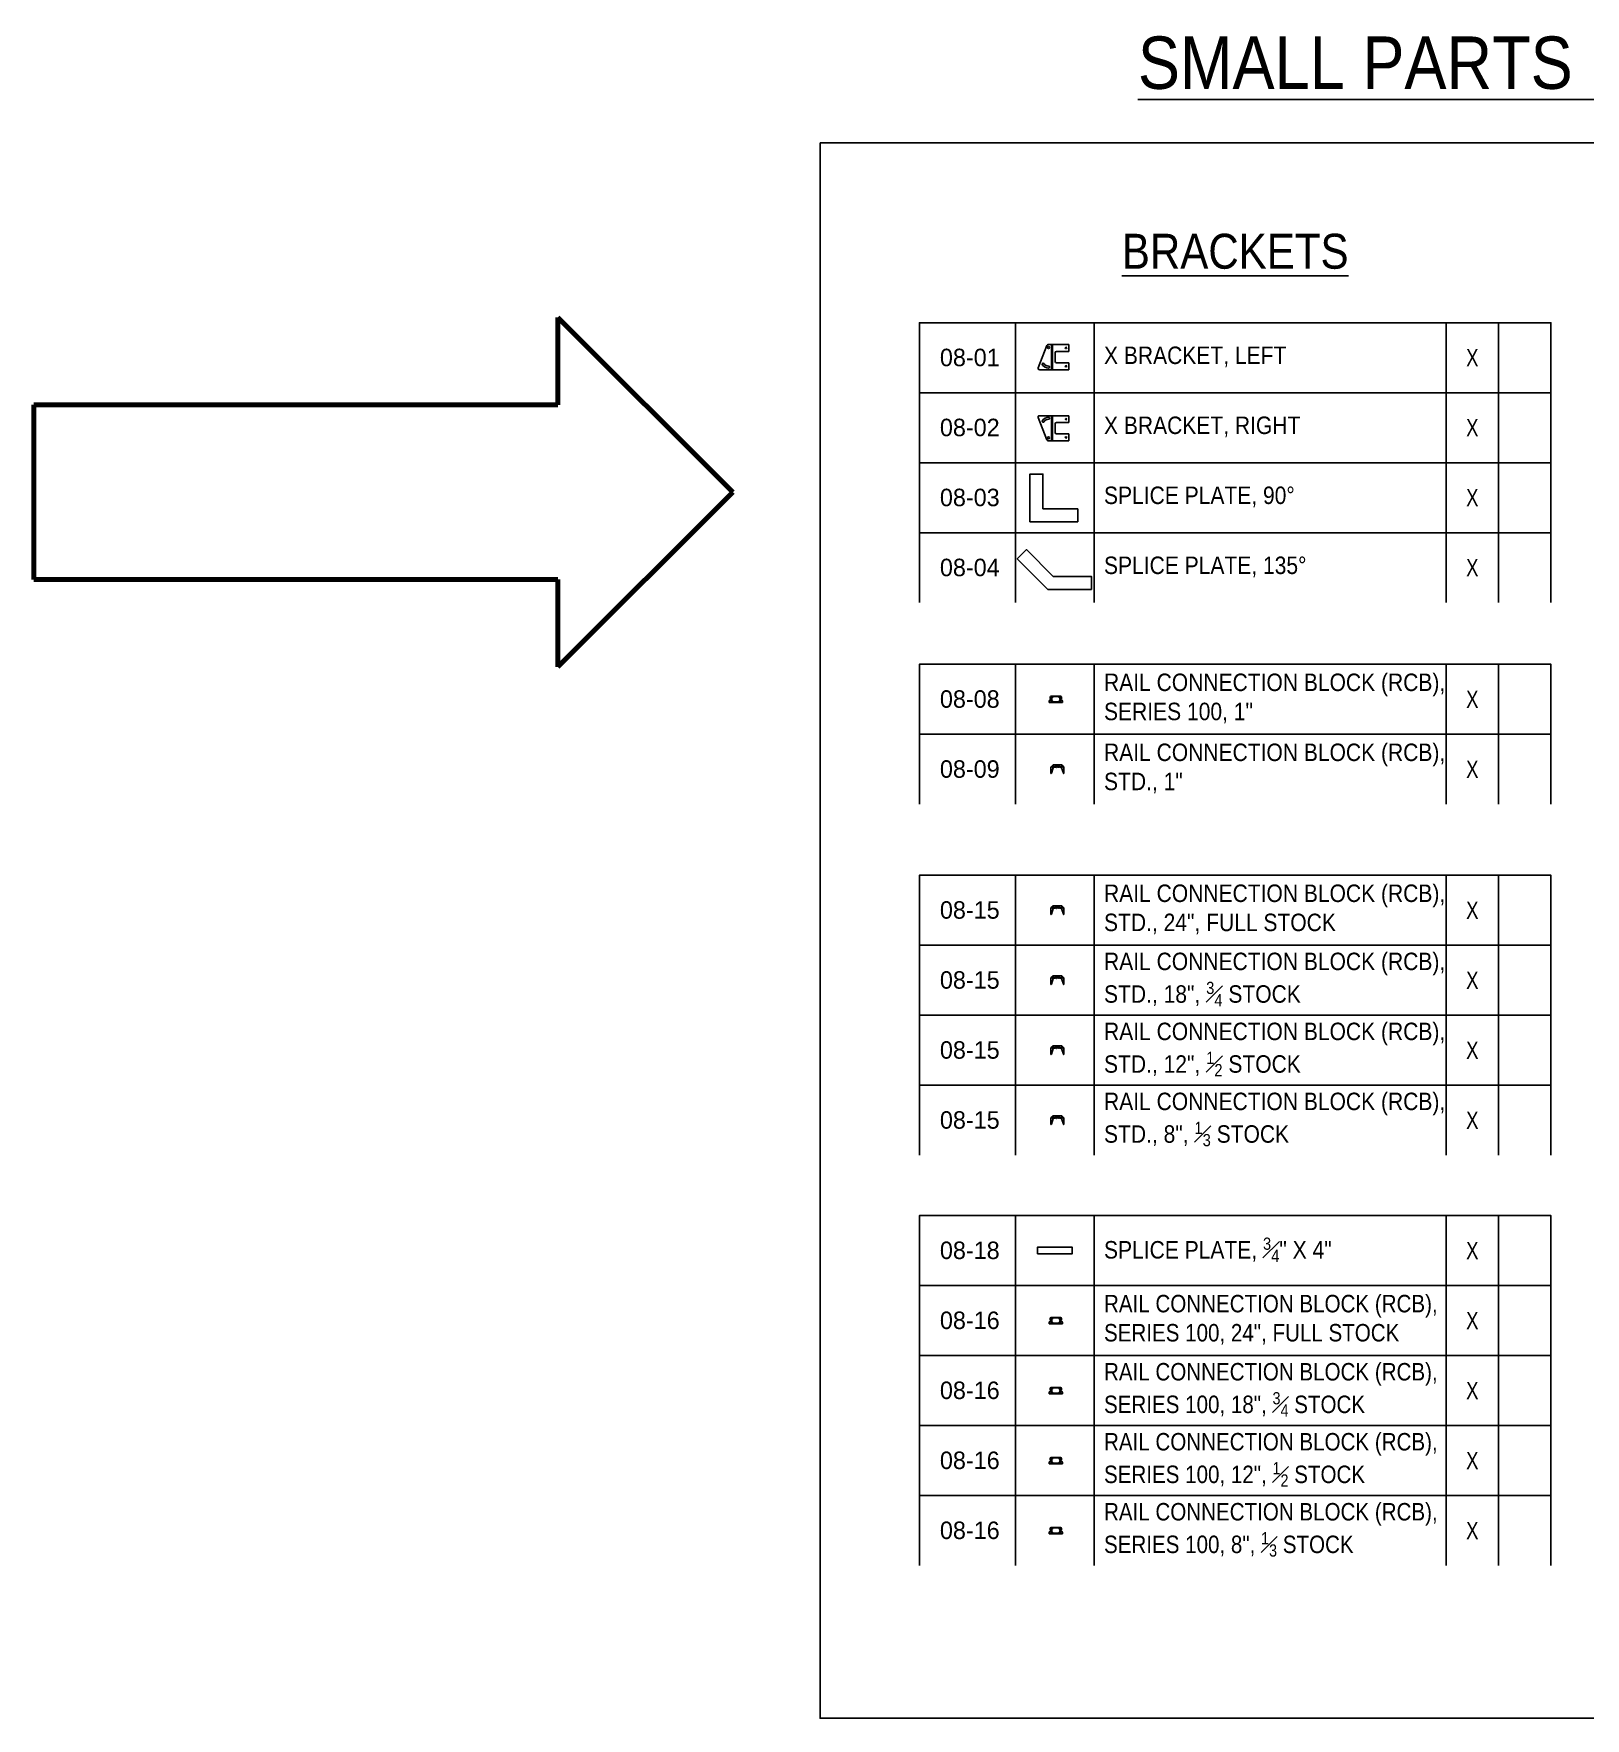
# Model space of a CAD drawing. Header units: inches. Extents: x -333 to 1223, y -450 to 45.
# Drawn here: x 578.6 to 756.2, y -147.5 to 45.4 of the extents above; entities that cross this region are included whole.
import ezdxf
from ezdxf.enums import TextEntityAlignment as Align

# ---------------------------------------------------------------- set-up
doc = ezdxf.new("R2010")
doc.units = ezdxf.units.IN
doc.header["$MEASUREMENT"] = 0
for name, color, linetype in [('Dims', 1, 'Continuous'), ('NOTES', 7, 'Continuous'), ('PL', 252, 'Continuous')]:
    doc.layers.add(name, color=color, linetype=linetype)
doc.styles.add('Schedule', font='GOTHIC.TTF', dxfattribs={"width": 0.9})

# ---------------------------------------------------------------- blocks, each defined once
blk = doc.blocks.new('08-01-BLOCK-1')
for p, q in [((10.99, 0), (10.99, -8.01)), ((19.99, 0), (19.99, -8.01)), ((60.27, 0), (60.27, -8.01)), ((66.27, 0), (66.27, -8.01)), ((13.58, -5.17), (14.58, -2.61)), ((14.73, -2.5), (15.07, -2.5)), ((15.07, -2.5), (15.09, -2.5)), ((15.09, -2.5), (15.2, -2.5)), ((15.1, -2.5, -0.1), (15.1, -5.38, -0.1)), ((15.2, -2.5), (15.22, -2.5)), ((15.22, -2.5), (17.08, -2.5)), ((15.24, -2.5, -0.1), (15.24, -5.38, -0.1)), ((15.52, -3.44), (15.52, -4.44)), ((17.08, -3.28), (15.68, -3.28)), ((17.08, -3.28), (17.08, -2.5)), ((15.07, -5.38), (13.73, -5.38)), ((15.09, -5.38), (15.07, -5.38)), ((15.2, -5.38), (15.09, -5.38)), ((15.22, -5.38), (15.2, -5.38)), ((17.08, -5.38), (15.22, -5.38)), ((15.68, -4.6), (17.08, -4.6)), ((17.08, -5.38), (17.08, -4.6))]:
    blk.add_line(p, q)
blk.add_lwpolyline([(0, -8.01), (0, 0), (72.27, 0), (72.27, -8.01)])
for centre, radius in [((14.78, -2.84), 0.117), ((16.77, -2.89), 0.0781), ((16.77, -4.99), 0.0781)]:
    blk.add_circle(centre, radius)
for centre, radius, start, end in [((14.73, -2.66), 0.156, 90, 161.9253), ((15.68, -3.44), 0.156, 90, 180), ((13.73, -5.22), 0.156, 161.9253, 270), ((14.16, -4.76), 0.117, 27.877, 226.631), ((14.79, -4.31), 0.895, 216.674, 268.1812), ((14.8, -4.29), 0.678, 217.3689, 267.8017), ((14.78, -5.08), 0.117, 265.5195, 90.839), ((15.68, -4.44), 0.156, 180, 270)]:
    blk.add_arc(centre, radius, start, end)
at = {"layer": 'NOTES', "style": 'Schedule'}
blk.add_text('08-01', height=2, dxfattribs=at).set_placement((5.76, -3.98), align=Align.MIDDLE_CENTER)
at = {"layer": 'NOTES', "insert": (21.12, -3.92), "char_height": 2, "width": 39.1504, "attachment_point": 4, "style": 'Schedule'}
blk.add_mtext('\\A1;X BRACKET, LEFT', dxfattribs=at)
at = {"layer": 'NOTES', "style": 'Schedule', "width": 0.8}
blk.add_attdef('QTY', text='', height=2, dxfattribs=at).set_placement((63.27, -4.01), align=Align.MIDDLE_CENTER)
blk = doc.blocks.new('08-02-BLOCK-1')
for p, q in [((10.99, 0), (10.99, -8.01)), ((19.99, 0), (19.99, -8.01)), ((60.27, 0), (60.27, -8.01)), ((66.27, 0), (66.27, -8.01)), ((13.58, -2.84), (14.58, -5.4)), ((15.07, -2.64), (13.73, -2.64)), ((15.09, -2.64), (15.07, -2.64)), ((15.2, -2.64), (15.09, -2.64)), ((15.1, -5.51, -0.1), (15.1, -2.64, -0.1)), ((15.22, -2.64), (15.2, -2.64)), ((17.08, -2.64), (15.22, -2.64)), ((15.24, -5.51, -0.1), (15.24, -2.64, -0.1)), ((15.52, -4.57), (15.52, -3.57)), ((15.68, -3.42), (17.08, -3.42)), ((17.08, -2.64), (17.08, -3.42)), ((14.73, -5.51), (15.07, -5.51)), ((15.07, -5.51), (15.09, -5.51)), ((15.09, -5.51), (15.2, -5.51)), ((15.2, -5.51), (15.22, -5.51)), ((15.22, -5.51), (17.08, -5.51)), ((17.08, -4.73), (15.68, -4.73)), ((17.08, -4.73), (17.08, -5.51))]:
    blk.add_line(p, q)
blk.add_lwpolyline([(0, -8.01), (0, 0), (72.27, 0), (72.27, -8.01)])
for centre, radius in [((16.77, -3.03), 0.0781), ((14.78, -5.17), 0.117), ((16.77, -5.12), 0.0781)]:
    blk.add_circle(centre, radius)
for centre, radius, start, end in [((13.73, -2.79), 0.156, 90, 198.0747), ((14.16, -3.26), 0.117, 133.369, 332.123), ((14.79, -3.71), 0.895, 91.8188, 143.326), ((14.8, -3.72), 0.678, 92.1983, 142.6311), ((14.78, -2.93), 0.117, 269.161, 94.4805), ((15.68, -3.57), 0.156, 90, 180), ((14.73, -5.36), 0.156, 198.0747, 270), ((15.68, -4.57), 0.156, 180, 270)]:
    blk.add_arc(centre, radius, start, end)
at = {"layer": 'NOTES', "style": 'Schedule'}
blk.add_text('08-02', height=2, dxfattribs=at).set_placement((5.76, -3.98), align=Align.MIDDLE_CENTER)
at = {"layer": 'NOTES', "insert": (21.12, -3.92), "char_height": 2, "width": 39.1504, "attachment_point": 4, "style": 'Schedule'}
blk.add_mtext('\\A1;X BRACKET, RIGHT', dxfattribs=at)
at = {"layer": 'NOTES', "style": 'Schedule', "width": 0.8}
blk.add_attdef('QTY', text='', height=2, dxfattribs=at).set_placement((63.27, -4.01), align=Align.MIDDLE_CENTER)
blk = doc.blocks.new('08-08-BLOCK-1')
for p, q in [((10.99, 0), (10.99, -8.01)), ((19.99, 0), (19.99, -8.01)), ((60.27, 0), (60.27, -8.01)), ((66.27, 0), (66.27, -8.01))]:
    blk.add_line(p, q)
blk.add_lwpolyline([(0, -8.01), (0, 0), (72.27, 0), (72.27, -8.01)])
for points in [[(15.3, -3.64), (15.92, -3.64), (15.93, -3.66), (15.95, -3.64), (16.13, -3.64, -0.32708), (16.26, -3.79), (16.26, -3.89, -0.304869), (16.19, -4, 0.708374), (16.19, -4.02, -0.331841), (16.36, -4.24), (16.36, -4.36, -0.414214), (16.35, -4.37), (15.95, -4.37), (15.93, -4.35), (15.92, -4.37), (15.3, -4.37), (15.28, -4.35), (15.27, -4.37), (14.87, -4.37, -0.414214), (14.86, -4.36), (14.86, -4.24, -0.331841), (15.03, -4.02, 0.708374), (15.03, -4, -0.304869), (14.96, -3.89), (14.96, -3.79, -0.32708), (15.09, -3.64), (15.09, -3.64), (15.27, -3.64), (15.28, -3.66)], [(15.24, -3.7, 0.537414), (15.23, -3.72, -0.24886), (15.22, -3.83, -0.613515), (15.2, -3.82, 2.668191), (15.13, -3.92, -0.614255), (15.14, -3.94, 0.276905), (15.16, -4.08, -0.757938), (15.15, -4.1, 3.102726), (15.2, -4.19, -0.613515), (15.22, -4.18, -0.24886), (15.23, -4.3, 0.537414), (15.24, -4.31), (15.98, -4.31, 0.537414), (15.99, -4.3, -0.24886), (16, -4.18, -0.613515), (16.02, -4.19, 3.102726), (16.07, -4.1, -0.757938), (16.06, -4.08, 0.276905), (16.08, -3.94, -0.614255), (16.09, -3.92, 2.668191), (16.02, -3.82, -0.613515), (16, -3.83, -0.24886), (15.99, -3.72, 0.537414), (15.98, -3.7)]]:
    blk.add_lwpolyline(points, format="xyb", close=True)
at = {"layer": 'NOTES', "style": 'Schedule'}
blk.add_text('08-08', height=2, dxfattribs=at).set_placement((5.76, -3.98), align=Align.MIDDLE_CENTER)
at = {"layer": 'NOTES', "insert": (21.12, -3.92), "char_height": 2, "width": 39.1504, "attachment_point": 4, "style": 'Schedule'}
blk.add_mtext('\\A1;RAIL CONNECTION BLOCK (RCB), SERIES 100, 1"', dxfattribs=at)
at = {"layer": 'NOTES', "style": 'Schedule', "width": 0.8}
blk.add_attdef('QTY', text='', height=2, dxfattribs=at).set_placement((63.27, -4.01), align=Align.MIDDLE_CENTER)
blk = doc.blocks.new('08-09-BLOCK-1')
for p, q in [((10.99, 0), (10.99, -8.01)), ((19.99, 0), (19.99, -8.01)), ((60.27, 0), (60.27, -8.01)), ((66.27, 0), (66.27, -8.01))]:
    blk.add_line(p, q)
blk.add_lwpolyline([(0, -8.01), (0, 0), (72.27, 0), (72.27, -8.01)])
blk.add_lwpolyline([(15.29, -3.49), (15.04, -3.75, 0.198912), (15.03, -3.76), (15.03, -4.46, 0.870291), (15.1, -4.47), (15.3, -3.83, 0.523315), (15.29, -3.82, -2.835882), (15.38, -3.74, 0.386545), (15.39, -3.75), (15.45, -3.77), (15.54, -3.77, 0.267949), (15.55, -3.76), (15.56, -3.74, 0.386545), (15.56, -3.72, -3.127286), (15.67, -3.72, 0.386545), (15.66, -3.74), (15.69, -3.79, 0.43231), (15.71, -3.79, 0.251566), (15.78, -3.65, 0.251566), (15.86, -3.79, 0.43231), (15.88, -3.79), (15.91, -3.74, 0.386545), (15.9, -3.72, -3.127286), (16.01, -3.72, 0.386545), (16.01, -3.74), (16.02, -3.76, 0.267949), (16.03, -3.77), (16.12, -3.77), (16.18, -3.75, 0.386545), (16.19, -3.74, -2.835882), (16.28, -3.82, 0.523315), (16.27, -3.83), (16.47, -4.47, 0.870291), (16.53, -4.46), (16.53, -3.76, 0.198912), (16.53, -3.75), (16.28, -3.49, 0.198912), (16.27, -3.49), (15.3, -3.49)], format="xyb")
at = {"layer": 'NOTES', "style": 'Schedule'}
blk.add_text('08-09', height=2, dxfattribs=at).set_placement((5.76, -3.98), align=Align.MIDDLE_CENTER)
at = {"layer": 'NOTES', "insert": (21.12, -3.92), "char_height": 2, "width": 39.1504, "attachment_point": 4, "style": 'Schedule'}
blk.add_mtext('\\A1;RAIL CONNECTION BLOCK (RCB), STD., 1"', dxfattribs=at)
at = {"layer": 'NOTES', "style": 'Schedule', "width": 0.8}
blk.add_attdef('QTY', text='', height=2, dxfattribs=at).set_placement((63.27, -4.01), align=Align.MIDDLE_CENTER)
blk = doc.blocks.new('08-03-BLOCK-1')
for p, q in [((10.99, 0), (10.99, -8.01)), ((19.99, 0), (19.99, -8.01)), ((60.27, 0), (60.27, -8.01)), ((66.27, 0), (66.27, -8.01))]:
    blk.add_line(p, q)
blk.add_lwpolyline([(0, -8.01), (0, 0), (72.27, 0), (72.27, -8.01)])
blk.add_lwpolyline([(14.12, -5.29), (18.11, -5.29), (18.11, -6.76), (12.64, -6.76), (12.64, -1.3), (14.12, -1.3)], close=True)
at = {"layer": 'NOTES', "style": 'Schedule'}
blk.add_text('08-03', height=2, dxfattribs=at).set_placement((5.76, -3.98), align=Align.MIDDLE_CENTER)
at = {"layer": 'NOTES', "insert": (21.12, -3.92), "char_height": 2, "width": 39.1504, "attachment_point": 4, "style": 'Schedule'}
blk.add_mtext('\\A1;SPLICE PLATE, 90%%D', dxfattribs=at)
at = {"layer": 'NOTES', "style": 'Schedule', "width": 0.8}
blk.add_attdef('QTY', text='', height=2, dxfattribs=at).set_placement((63.27, -4.01), align=Align.MIDDLE_CENTER)
blk = doc.blocks.new('08-04-BLOCK-1')
for p, q in [((10.99, 0), (10.99, -8.01)), ((19.99, 0), (19.99, -8.01)), ((60.27, 0), (60.27, -8.01)), ((66.27, 0), (66.27, -8.01))]:
    blk.add_line(p, q)
blk.add_lwpolyline([(0, -8.01), (0, 0), (72.27, 0), (72.27, -8.01)])
blk.add_lwpolyline([(15.31, -5.01), (19.67, -5.01), (19.67, -6.49), (14.7, -6.49), (11.19, -2.98), (12.24, -1.93)], close=True)
at = {"layer": 'NOTES', "style": 'Schedule'}
blk.add_text('08-04', height=2, dxfattribs=at).set_placement((5.76, -3.98), align=Align.MIDDLE_CENTER)
at = {"layer": 'NOTES', "insert": (21.12, -3.92), "char_height": 2, "width": 39.1504, "attachment_point": 4, "style": 'Schedule'}
blk.add_mtext('\\A1;SPLICE PLATE, 135%%D', dxfattribs=at)
at = {"layer": 'NOTES', "style": 'Schedule', "width": 0.8}
blk.add_attdef('QTY', text='', height=2, dxfattribs=at).set_placement((63.27, -4.01), align=Align.MIDDLE_CENTER)
blk = doc.blocks.new('08-15-BLOCK-1')
for p, q in [((10.99, 0), (10.99, -8.01)), ((19.99, 0), (19.99, -8.01)), ((60.27, 0), (60.27, -8.01)), ((66.27, 0), (66.27, -8.01))]:
    blk.add_line(p, q)
blk.add_lwpolyline([(0, -8.01), (0, 0), (72.27, 0), (72.27, -8.01)])
blk.add_lwpolyline([(15.29, -3.49), (15.04, -3.75, 0.198912), (15.03, -3.76), (15.03, -4.46, 0.870291), (15.1, -4.47), (15.3, -3.83, 0.523315), (15.29, -3.82, -2.835882), (15.38, -3.74, 0.386545), (15.39, -3.75), (15.45, -3.77), (15.54, -3.77, 0.267949), (15.55, -3.76), (15.56, -3.74, 0.386545), (15.56, -3.72, -3.127286), (15.67, -3.72, 0.386545), (15.66, -3.74), (15.69, -3.79, 0.43231), (15.71, -3.79, 0.251566), (15.78, -3.65, 0.251566), (15.86, -3.79, 0.43231), (15.88, -3.79), (15.91, -3.74, 0.386545), (15.9, -3.72, -3.127286), (16.01, -3.72, 0.386545), (16.01, -3.74), (16.02, -3.76, 0.267949), (16.03, -3.77), (16.12, -3.77), (16.18, -3.75, 0.386545), (16.19, -3.74, -2.835882), (16.28, -3.82, 0.523315), (16.27, -3.83), (16.47, -4.47, 0.870291), (16.53, -4.46), (16.53, -3.76, 0.198912), (16.53, -3.75), (16.28, -3.49, 0.198912), (16.27, -3.49), (15.3, -3.49)], format="xyb")
at = {"layer": 'NOTES', "style": 'Schedule'}
blk.add_text('08-15', height=2, dxfattribs=at).set_placement((5.76, -3.98), align=Align.MIDDLE_CENTER)
at = {"layer": 'NOTES', "insert": (21.12, -3.92), "char_height": 2, "width": 39.1504, "attachment_point": 4, "style": 'Schedule'}
blk.add_mtext('\\A1;RAIL CONNECTION BLOCK (RCB), STD., 24", FULL STOCK', dxfattribs=at)
at = {"layer": 'NOTES', "style": 'Schedule', "width": 0.8}
blk.add_attdef('QTY', text='', height=2, dxfattribs=at).set_placement((63.27, -4.01), align=Align.MIDDLE_CENTER)
blk = doc.blocks.new('08-15-BLOCK-2')
for p, q in [((10.99, 0), (10.99, -8.01)), ((19.99, 0), (19.99, -8.01)), ((60.27, 0), (60.27, -8.01)), ((66.27, 0), (66.27, -8.01))]:
    blk.add_line(p, q)
blk.add_lwpolyline([(0, -8.01), (0, 0), (72.27, 0), (72.27, -8.01)])
blk.add_lwpolyline([(15.29, -3.49), (15.04, -3.75, 0.198912), (15.03, -3.76), (15.03, -4.46, 0.870291), (15.1, -4.47), (15.3, -3.83, 0.523315), (15.29, -3.82, -2.835882), (15.38, -3.74, 0.386545), (15.39, -3.75), (15.45, -3.77), (15.54, -3.77, 0.267949), (15.55, -3.76), (15.56, -3.74, 0.386545), (15.56, -3.72, -3.127286), (15.67, -3.72, 0.386545), (15.66, -3.74), (15.69, -3.79, 0.43231), (15.71, -3.79, 0.251566), (15.78, -3.65, 0.251566), (15.86, -3.79, 0.43231), (15.88, -3.79), (15.91, -3.74, 0.386545), (15.9, -3.72, -3.127286), (16.01, -3.72, 0.386545), (16.01, -3.74), (16.02, -3.76, 0.267949), (16.03, -3.77), (16.12, -3.77), (16.18, -3.75, 0.386545), (16.19, -3.74, -2.835882), (16.28, -3.82, 0.523315), (16.27, -3.83), (16.47, -4.47, 0.870291), (16.53, -4.46), (16.53, -3.76, 0.198912), (16.53, -3.75), (16.28, -3.49, 0.198912), (16.27, -3.49), (15.3, -3.49)], format="xyb")
at = {"layer": 'NOTES', "style": 'Schedule'}
blk.add_text('08-15', height=2, dxfattribs=at).set_placement((5.76, -3.98), align=Align.MIDDLE_CENTER)
at = {"layer": 'NOTES', "insert": (21.12, -3.92), "char_height": 2, "width": 39.1504, "attachment_point": 4, "style": 'Schedule'}
blk.add_mtext('\\A1;RAIL CONNECTION BLOCK (RCB), STD., 18", {\\H0.7x;\\S3#4;} STOCK', dxfattribs=at)
at = {"layer": 'NOTES', "style": 'Schedule', "width": 0.8}
blk.add_attdef('QTY', text='', height=2, dxfattribs=at).set_placement((63.27, -4.01), align=Align.MIDDLE_CENTER)
blk = doc.blocks.new('08-15-BLOCK-3')
for p, q in [((10.99, 0), (10.99, -8.01)), ((19.99, 0), (19.99, -8.01)), ((60.27, 0), (60.27, -8.01)), ((66.27, 0), (66.27, -8.01))]:
    blk.add_line(p, q)
blk.add_lwpolyline([(0, -8.01), (0, 0), (72.27, 0), (72.27, -8.01)])
blk.add_lwpolyline([(15.29, -3.49), (15.04, -3.75, 0.198912), (15.03, -3.76), (15.03, -4.46, 0.870291), (15.1, -4.47), (15.3, -3.83, 0.523315), (15.29, -3.82, -2.835882), (15.38, -3.74, 0.386545), (15.39, -3.75), (15.45, -3.77), (15.54, -3.77, 0.267949), (15.55, -3.76), (15.56, -3.74, 0.386545), (15.56, -3.72, -3.127286), (15.67, -3.72, 0.386545), (15.66, -3.74), (15.69, -3.79, 0.43231), (15.71, -3.79, 0.251566), (15.78, -3.65, 0.251566), (15.86, -3.79, 0.43231), (15.88, -3.79), (15.91, -3.74, 0.386545), (15.9, -3.72, -3.127286), (16.01, -3.72, 0.386545), (16.01, -3.74), (16.02, -3.76, 0.267949), (16.03, -3.77), (16.12, -3.77), (16.18, -3.75, 0.386545), (16.19, -3.74, -2.835882), (16.28, -3.82, 0.523315), (16.27, -3.83), (16.47, -4.47, 0.870291), (16.53, -4.46), (16.53, -3.76, 0.198912), (16.53, -3.75), (16.28, -3.49, 0.198912), (16.27, -3.49), (15.3, -3.49)], format="xyb")
at = {"layer": 'NOTES', "style": 'Schedule'}
blk.add_text('08-15', height=2, dxfattribs=at).set_placement((5.76, -3.98), align=Align.MIDDLE_CENTER)
at = {"layer": 'NOTES', "insert": (21.12, -3.92), "char_height": 2, "width": 39.1504, "attachment_point": 4, "style": 'Schedule'}
blk.add_mtext('\\A1;RAIL CONNECTION BLOCK (RCB), STD., 12", {\\H0.7x;\\S1#2;} STOCK', dxfattribs=at)
at = {"layer": 'NOTES', "style": 'Schedule', "width": 0.8}
blk.add_attdef('QTY', text='', height=2, dxfattribs=at).set_placement((63.27, -4.01), align=Align.MIDDLE_CENTER)
blk = doc.blocks.new('08-15-BLOCK-4')
for p, q in [((10.99, 0), (10.99, -8.01)), ((19.99, 0), (19.99, -8.01)), ((60.27, 0), (60.27, -8.01)), ((66.27, 0), (66.27, -8.01))]:
    blk.add_line(p, q)
blk.add_lwpolyline([(0, -8.01), (0, 0), (72.27, 0), (72.27, -8.01)])
blk.add_lwpolyline([(15.29, -3.49), (15.04, -3.75, 0.198912), (15.03, -3.76), (15.03, -4.46, 0.870291), (15.1, -4.47), (15.3, -3.83, 0.523315), (15.29, -3.82, -2.835882), (15.38, -3.74, 0.386545), (15.39, -3.75), (15.45, -3.77), (15.54, -3.77, 0.267949), (15.55, -3.76), (15.56, -3.74, 0.386545), (15.56, -3.72, -3.127286), (15.67, -3.72, 0.386545), (15.66, -3.74), (15.69, -3.79, 0.43231), (15.71, -3.79, 0.251566), (15.78, -3.65, 0.251566), (15.86, -3.79, 0.43231), (15.88, -3.79), (15.91, -3.74, 0.386545), (15.9, -3.72, -3.127286), (16.01, -3.72, 0.386545), (16.01, -3.74), (16.02, -3.76, 0.267949), (16.03, -3.77), (16.12, -3.77), (16.18, -3.75, 0.386545), (16.19, -3.74, -2.835882), (16.28, -3.82, 0.523315), (16.27, -3.83), (16.47, -4.47, 0.870291), (16.53, -4.46), (16.53, -3.76, 0.198912), (16.53, -3.75), (16.28, -3.49, 0.198912), (16.27, -3.49), (15.3, -3.49)], format="xyb")
at = {"layer": 'NOTES', "style": 'Schedule'}
blk.add_text('08-15', height=2, dxfattribs=at).set_placement((5.76, -3.98), align=Align.MIDDLE_CENTER)
at = {"layer": 'NOTES', "insert": (21.12, -3.92), "char_height": 2, "width": 39.1504, "attachment_point": 4, "style": 'Schedule'}
blk.add_mtext('\\A1;RAIL CONNECTION BLOCK (RCB), STD., 8", {\\H0.7x;\\S1#3;} STOCK', dxfattribs=at)
at = {"layer": 'NOTES', "style": 'Schedule', "width": 0.8}
blk.add_attdef('QTY', text='', height=2, dxfattribs=at).set_placement((63.27, -4.01), align=Align.MIDDLE_CENTER)
blk = doc.blocks.new('08-18-BLOCK-1')
for p, q in [((10.99, 0), (10.99, -8.01)), ((19.99, 0), (19.99, -8.01)), ((60.27, 0), (60.27, -8.01)), ((66.27, 0), (66.27, -8.01))]:
    blk.add_line(p, q)
blk.add_lwpolyline([(0, -8.01), (0, 0), (72.27, 0), (72.27, -8.01)])
blk.add_lwpolyline([(13.49, -4.38), (17.49, -4.38), (17.49, -3.63), (13.49, -3.63)], close=True)
at = {"layer": 'NOTES', "style": 'Schedule'}
blk.add_text('08-18', height=2, dxfattribs=at).set_placement((5.76, -3.98), align=Align.MIDDLE_CENTER)
at = {"layer": 'NOTES', "insert": (21.12, -3.92), "char_height": 2, "width": 39.1504, "attachment_point": 4, "style": 'Schedule'}
blk.add_mtext('\\A1;SPLICE PLATE, {\\H0.7x;\\S3#4;}" X 4"', dxfattribs=at)
at = {"layer": 'NOTES', "style": 'Schedule', "width": 0.8}
blk.add_attdef('QTY', text='', height=2, dxfattribs=at).set_placement((63.27, -4.01), align=Align.MIDDLE_CENTER)
blk = doc.blocks.new('NEXT')
at = {"layer": 'Dims', "color": 84, "lineweight": 70}
for p, q in [((90, -40), (70, -20)), ((70, -20), (70, -30)), ((10, -30), (10, -50)), ((70, -30), (10, -30)), ((90, -40), (70, -60)), ((70, -50), (10, -50)), ((70, -60), (70, -50))]:
    blk.add_line(p, q, dxfattribs=at)
blk = doc.blocks.new('08-16-BLOCK-1')
for p, q in [((10.99, 0), (10.99, -8.01)), ((19.99, 0), (19.99, -8.01)), ((60.27, 0), (60.27, -8.01)), ((66.27, 0), (66.27, -8.01))]:
    blk.add_line(p, q)
blk.add_lwpolyline([(0, -8.01), (0, 0), (72.27, 0), (72.27, -8.01)])
for points in [[(15.3, -3.64), (15.92, -3.64), (15.93, -3.66), (15.95, -3.64), (16.13, -3.64, -0.32708), (16.26, -3.79), (16.26, -3.89, -0.304869), (16.19, -4, 0.708374), (16.19, -4.02, -0.331841), (16.36, -4.24), (16.36, -4.36, -0.414214), (16.35, -4.37), (15.95, -4.37), (15.93, -4.35), (15.92, -4.37), (15.3, -4.37), (15.28, -4.35), (15.27, -4.37), (14.87, -4.37, -0.414214), (14.86, -4.36), (14.86, -4.24, -0.331841), (15.03, -4.02, 0.708374), (15.03, -4, -0.304869), (14.96, -3.89), (14.96, -3.79, -0.32708), (15.09, -3.64), (15.09, -3.64), (15.27, -3.64), (15.28, -3.66)], [(15.24, -3.7, 0.537414), (15.23, -3.72, -0.24886), (15.22, -3.83, -0.613515), (15.2, -3.82, 2.668191), (15.13, -3.92, -0.614255), (15.14, -3.94, 0.276905), (15.16, -4.08, -0.757938), (15.15, -4.1, 3.102726), (15.2, -4.19, -0.613515), (15.22, -4.18, -0.24886), (15.23, -4.3, 0.537414), (15.24, -4.31), (15.98, -4.31, 0.537414), (15.99, -4.3, -0.24886), (16, -4.18, -0.613515), (16.02, -4.19, 3.102726), (16.07, -4.1, -0.757938), (16.06, -4.08, 0.276905), (16.08, -3.94, -0.614255), (16.09, -3.92, 2.668191), (16.02, -3.82, -0.613515), (16, -3.83, -0.24886), (15.99, -3.72, 0.537414), (15.98, -3.7)]]:
    blk.add_lwpolyline(points, format="xyb", close=True)
at = {"layer": 'NOTES', "style": 'Schedule'}
blk.add_text('08-16', height=2, dxfattribs=at).set_placement((5.76, -3.98), align=Align.MIDDLE_CENTER)
at = {"layer": 'NOTES', "insert": (21.12, -3.92), "char_height": 2, "width": 39.1504, "attachment_point": 4, "style": 'Schedule'}
blk.add_mtext('\\A1;{\\W0.88;RAIL CONNECTION BLOCK (RCB), SERIES 100, 24", FULL STOCK}', dxfattribs=at)
at = {"layer": 'NOTES', "style": 'Schedule', "width": 0.8}
blk.add_attdef('QTY', text='', height=2, dxfattribs=at).set_placement((63.27, -4.01), align=Align.MIDDLE_CENTER)
blk = doc.blocks.new('08-16-BLOCK-2')
for p, q in [((10.99, 0), (10.99, -8.01)), ((19.99, 0), (19.99, -8.01)), ((60.27, 0), (60.27, -8.01)), ((66.27, 0), (66.27, -8.01))]:
    blk.add_line(p, q)
blk.add_lwpolyline([(0, -8.01), (0, 0), (72.27, 0), (72.27, -8.01)])
for points in [[(15.3, -3.64), (15.92, -3.64), (15.93, -3.66), (15.95, -3.64), (16.13, -3.64, -0.32708), (16.26, -3.79), (16.26, -3.89, -0.304869), (16.19, -4, 0.708374), (16.19, -4.02, -0.331841), (16.36, -4.24), (16.36, -4.36, -0.414214), (16.35, -4.37), (15.95, -4.37), (15.93, -4.35), (15.92, -4.37), (15.3, -4.37), (15.28, -4.35), (15.27, -4.37), (14.87, -4.37, -0.414214), (14.86, -4.36), (14.86, -4.24, -0.331841), (15.03, -4.02, 0.708374), (15.03, -4, -0.304869), (14.96, -3.89), (14.96, -3.79, -0.32708), (15.09, -3.64), (15.09, -3.64), (15.27, -3.64), (15.28, -3.66)], [(15.24, -3.7, 0.537414), (15.23, -3.72, -0.24886), (15.22, -3.83, -0.613515), (15.2, -3.82, 2.668191), (15.13, -3.92, -0.614255), (15.14, -3.94, 0.276905), (15.16, -4.08, -0.757938), (15.15, -4.1, 3.102726), (15.2, -4.19, -0.613515), (15.22, -4.18, -0.24886), (15.23, -4.3, 0.537414), (15.24, -4.31), (15.98, -4.31, 0.537414), (15.99, -4.3, -0.24886), (16, -4.18, -0.613515), (16.02, -4.19, 3.102726), (16.07, -4.1, -0.757938), (16.06, -4.08, 0.276905), (16.08, -3.94, -0.614255), (16.09, -3.92, 2.668191), (16.02, -3.82, -0.613515), (16, -3.83, -0.24886), (15.99, -3.72, 0.537414), (15.98, -3.7)]]:
    blk.add_lwpolyline(points, format="xyb", close=True)
at = {"layer": 'NOTES', "style": 'Schedule'}
blk.add_text('08-16', height=2, dxfattribs=at).set_placement((5.76, -3.98), align=Align.MIDDLE_CENTER)
at = {"layer": 'NOTES', "insert": (21.12, -3.92), "char_height": 2, "width": 39.1504, "attachment_point": 4, "style": 'Schedule'}
blk.add_mtext('\\A1;{\\W0.88;RAIL CONNECTION BLOCK (RCB), SERIES 100, 18", \\H0.7x;\\S3#4;\\H1.4286x; STOCK}', dxfattribs=at)
at = {"layer": 'NOTES', "style": 'Schedule', "width": 0.8}
blk.add_attdef('QTY', text='', height=2, dxfattribs=at).set_placement((63.27, -4.01), align=Align.MIDDLE_CENTER)
blk = doc.blocks.new('08-16-BLOCK-3')
for p, q in [((10.99, 0), (10.99, -8.01)), ((19.99, 0), (19.99, -8.01)), ((60.27, 0), (60.27, -8.01)), ((66.27, 0), (66.27, -8.01))]:
    blk.add_line(p, q)
blk.add_lwpolyline([(0, -8.01), (0, 0), (72.27, 0), (72.27, -8.01)])
for points in [[(15.3, -3.64), (15.92, -3.64), (15.93, -3.66), (15.95, -3.64), (16.13, -3.64, -0.32708), (16.26, -3.79), (16.26, -3.89, -0.304869), (16.19, -4, 0.708374), (16.19, -4.02, -0.331841), (16.36, -4.24), (16.36, -4.36, -0.414214), (16.35, -4.37), (15.95, -4.37), (15.93, -4.35), (15.92, -4.37), (15.3, -4.37), (15.28, -4.35), (15.27, -4.37), (14.87, -4.37, -0.414214), (14.86, -4.36), (14.86, -4.24, -0.331841), (15.03, -4.02, 0.708374), (15.03, -4, -0.304869), (14.96, -3.89), (14.96, -3.79, -0.32708), (15.09, -3.64), (15.09, -3.64), (15.27, -3.64), (15.28, -3.66)], [(15.24, -3.7, 0.537414), (15.23, -3.72, -0.24886), (15.22, -3.83, -0.613515), (15.2, -3.82, 2.668191), (15.13, -3.92, -0.614255), (15.14, -3.94, 0.276905), (15.16, -4.08, -0.757938), (15.15, -4.1, 3.102726), (15.2, -4.19, -0.613515), (15.22, -4.18, -0.24886), (15.23, -4.3, 0.537414), (15.24, -4.31), (15.98, -4.31, 0.537414), (15.99, -4.3, -0.24886), (16, -4.18, -0.613515), (16.02, -4.19, 3.102726), (16.07, -4.1, -0.757938), (16.06, -4.08, 0.276905), (16.08, -3.94, -0.614255), (16.09, -3.92, 2.668191), (16.02, -3.82, -0.613515), (16, -3.83, -0.24886), (15.99, -3.72, 0.537414), (15.98, -3.7)]]:
    blk.add_lwpolyline(points, format="xyb", close=True)
at = {"layer": 'NOTES', "style": 'Schedule'}
blk.add_text('08-16', height=2, dxfattribs=at).set_placement((5.76, -3.98), align=Align.MIDDLE_CENTER)
at = {"layer": 'NOTES', "insert": (21.12, -3.92), "char_height": 2, "width": 39.1504, "attachment_point": 4, "style": 'Schedule'}
blk.add_mtext('\\A1;{\\W0.88;RAIL CONNECTION BLOCK (RCB), SERIES 100, 12", \\H0.7x;\\S1#2;\\H1.4286x; \\H1x;STOCK}', dxfattribs=at)
at = {"layer": 'NOTES', "style": 'Schedule', "width": 0.8}
blk.add_attdef('QTY', text='', height=2, dxfattribs=at).set_placement((63.27, -4.01), align=Align.MIDDLE_CENTER)
blk = doc.blocks.new('08-16-BLOCK-4')
for p, q in [((10.99, 0), (10.99, -8.01)), ((19.99, 0), (19.99, -8.01)), ((60.27, 0), (60.27, -8.01)), ((66.27, 0), (66.27, -8.01))]:
    blk.add_line(p, q)
blk.add_lwpolyline([(0, -8.01), (0, 0), (72.27, 0), (72.27, -8.01)])
for points in [[(15.3, -3.64), (15.92, -3.64), (15.93, -3.66), (15.95, -3.64), (16.13, -3.64, -0.32708), (16.26, -3.79), (16.26, -3.89, -0.304869), (16.19, -4, 0.708374), (16.19, -4.02, -0.331841), (16.36, -4.24), (16.36, -4.36, -0.414214), (16.35, -4.37), (15.95, -4.37), (15.93, -4.35), (15.92, -4.37), (15.3, -4.37), (15.28, -4.35), (15.27, -4.37), (14.87, -4.37, -0.414214), (14.86, -4.36), (14.86, -4.24, -0.331841), (15.03, -4.02, 0.708374), (15.03, -4, -0.304869), (14.96, -3.89), (14.96, -3.79, -0.32708), (15.09, -3.64), (15.09, -3.64), (15.27, -3.64), (15.28, -3.66)], [(15.24, -3.7, 0.537414), (15.23, -3.72, -0.24886), (15.22, -3.83, -0.613515), (15.2, -3.82, 2.668191), (15.13, -3.92, -0.614255), (15.14, -3.94, 0.276905), (15.16, -4.08, -0.757938), (15.15, -4.1, 3.102726), (15.2, -4.19, -0.613515), (15.22, -4.18, -0.24886), (15.23, -4.3, 0.537414), (15.24, -4.31), (15.98, -4.31, 0.537414), (15.99, -4.3, -0.24886), (16, -4.18, -0.613515), (16.02, -4.19, 3.102726), (16.07, -4.1, -0.757938), (16.06, -4.08, 0.276905), (16.08, -3.94, -0.614255), (16.09, -3.92, 2.668191), (16.02, -3.82, -0.613515), (16, -3.83, -0.24886), (15.99, -3.72, 0.537414), (15.98, -3.7)]]:
    blk.add_lwpolyline(points, format="xyb", close=True)
at = {"layer": 'NOTES', "style": 'Schedule'}
blk.add_text('08-16', height=2, dxfattribs=at).set_placement((5.76, -3.98), align=Align.MIDDLE_CENTER)
at = {"layer": 'NOTES', "insert": (21.12, -3.92), "char_height": 2, "width": 39.1504, "attachment_point": 4, "style": 'Schedule'}
blk.add_mtext('\\A1;{\\W0.88;RAIL CONNECTION BLOCK (RCB), SERIES 100, 8", \\H0.7x;\\S1#3;\\H1.4286x; \\H1x;STOCK}', dxfattribs=at)
at = {"layer": 'NOTES', "style": 'Schedule', "width": 0.8}
blk.add_attdef('QTY', text='', height=2, dxfattribs=at).set_placement((63.27, -4.01), align=Align.MIDDLE_CENTER)

msp = doc.modelspace()

# ---------------------------------------------------------------- linework, layer by layer
at = {"layer": 'PL'}
msp.add_lwpolyline([(668.64871, 32.89608), (839.67846, 32.89608), (839.67846, -147.5), (668.64871, -147.5)], close=True, dxfattribs=at)

# ---------------------------------------------------------------- block references
at = {"layer": 'Dims'}
msp.add_blockref('NEXT', (568.64871, 32.89608), dxfattribs=at)
at = {"layer": 'PL'}
for name, p in [('08-01-BLOCK-1', (680.01446, 12.28932)), ('08-02-BLOCK-1', (680.01446, 4.27478)), ('08-08-BLOCK-1', (680.01446, -26.81874)), ('08-09-BLOCK-1', (680.01446, -34.83328)), ('08-15-BLOCK-1', (680.01446, -50.97109)), ('08-15-BLOCK-2', (680.01446, -58.98563)), ('08-15-BLOCK-3', (680.01446, -67.00018)), ('08-15-BLOCK-4', (680.01446, -75.01472)), ('08-18-BLOCK-1', (680.01446, -89.93775)), ('08-16-BLOCK-1', (680.01446, -97.9523)), ('08-16-BLOCK-2', (680.01446, -105.96685)), ('08-16-BLOCK-3', (680.01446, -113.98139)), ('08-16-BLOCK-4', (680.01446, -121.99594))]:
    msp.add_blockref(name, p, dxfattribs=at).add_auto_attribs({'QTY': 'X'})
ref = msp.add_blockref('08-03-BLOCK-1', (680.01446, -3.73977), dxfattribs=at)
ref.add_attrib('X', 'X', dxfattribs={"layer": 'NOTES', "height": 2, "style": 'Schedule', "width": 0.8}).set_placement((743.2844, -7.74704), align=Align.MIDDLE_CENTER)
ref = msp.add_blockref('08-04-BLOCK-1', (680.01446, -11.75432), dxfattribs=at)
ref.add_attrib('X', 'X', dxfattribs={"layer": 'NOTES', "height": 2, "style": 'Schedule', "width": 0.8}).set_placement((743.2844, -15.76159), align=Align.MIDDLE_CENTER)

# ---------------------------------------------------------------- texts
at = {"layer": 'NOTES', "attachment_point": 8, "style": 'Schedule'}
for s, insert, char_height, width in [('{\\LSMALL PARTS (UNPAINTED)}', (754.16358, 37.25219), 6, 99.3487463), ('{\\LBRACKETS}', (716.14943, 18.41279), 4, 33.4135396)]:
    msp.add_mtext(s, dxfattribs=dict(at, insert=insert, char_height=char_height, width=width))

doc.saveas('drawing.dxf')
